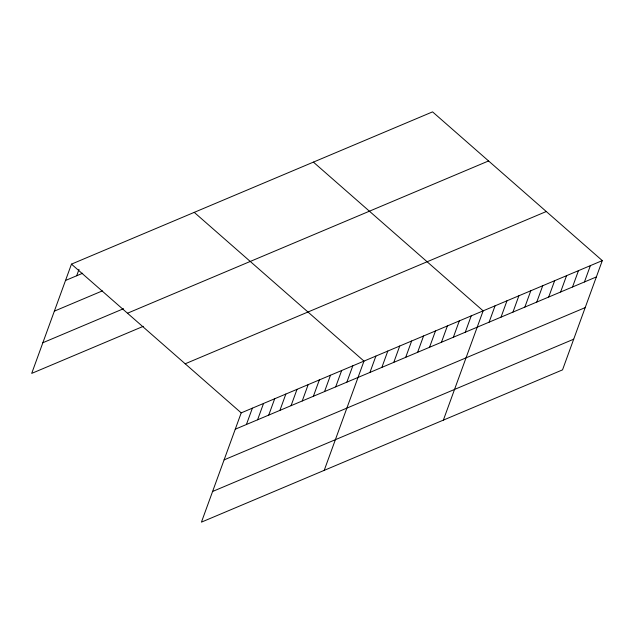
<?xml version="1.0" encoding="UTF-8"?>
<svg xmlns="http://www.w3.org/2000/svg" width="634" height="634" viewBox="0 0 634 634"><rect width="100%" height="100%" fill="white"/><g stroke="black" fill="none" stroke-linecap="round" stroke-linejoin="round"><path stroke-width="0.95" d="M602.3 260.606L241.205 412.877L201.438 522.131L562.532 369.868L602.3 260.606L432.562 111.869L71.468 264.132L31.7 373.394L143.308 326.328M76.682 275.766L78.996 269.41M246.42 424.503L252.372 408.169M257.586 419.795L263.53 403.462M268.745 415.088L274.688 398.754M279.903 410.388L285.855 394.047M291.069 405.681L297.013 389.339M302.228 400.973L308.172 384.64M313.386 396.266L319.338 379.932M324.553 391.558L330.496 375.225M335.711 386.851L341.655 370.518M346.869 382.143L352.821 365.81M324.212 470.365L363.979 361.103L194.242 212.366M369.947 372.412L375.899 356.078M381.866 367.387L387.81 351.054M393.777 362.363L399.729 346.029M405.697 357.338L411.64 341.005M417.616 352.314L423.56 335.98M429.527 347.289L435.479 330.956M441.446 342.265L447.39 325.931M453.365 337.24L459.309 320.907M465.277 332.216L471.221 315.883M443.372 420.112L483.14 310.858L313.402 162.114M489.107 322.167L495.059 305.834M501.026 317.143L506.97 300.809M512.946 312.118L518.889 295.777M524.857 307.094L530.801 290.752M536.776 302.069L542.72 285.728M548.687 297.045L554.639 280.703M560.607 292.012L566.55 275.679M572.526 286.988L578.47 270.655M584.437 281.964L590.381 265.63M65.524 280.474L82.689 273.23M54.358 311.136L102.439 290.863M42.858 342.732L123.567 308.695M127.482 313.22L488.576 160.949M185.191 363.789L546.286 211.518M235.262 429.21L596.356 276.939M224.103 459.872L585.19 307.609M212.604 491.469L573.691 339.198M71.468 264.132L241.205 412.877"/></g></svg>
